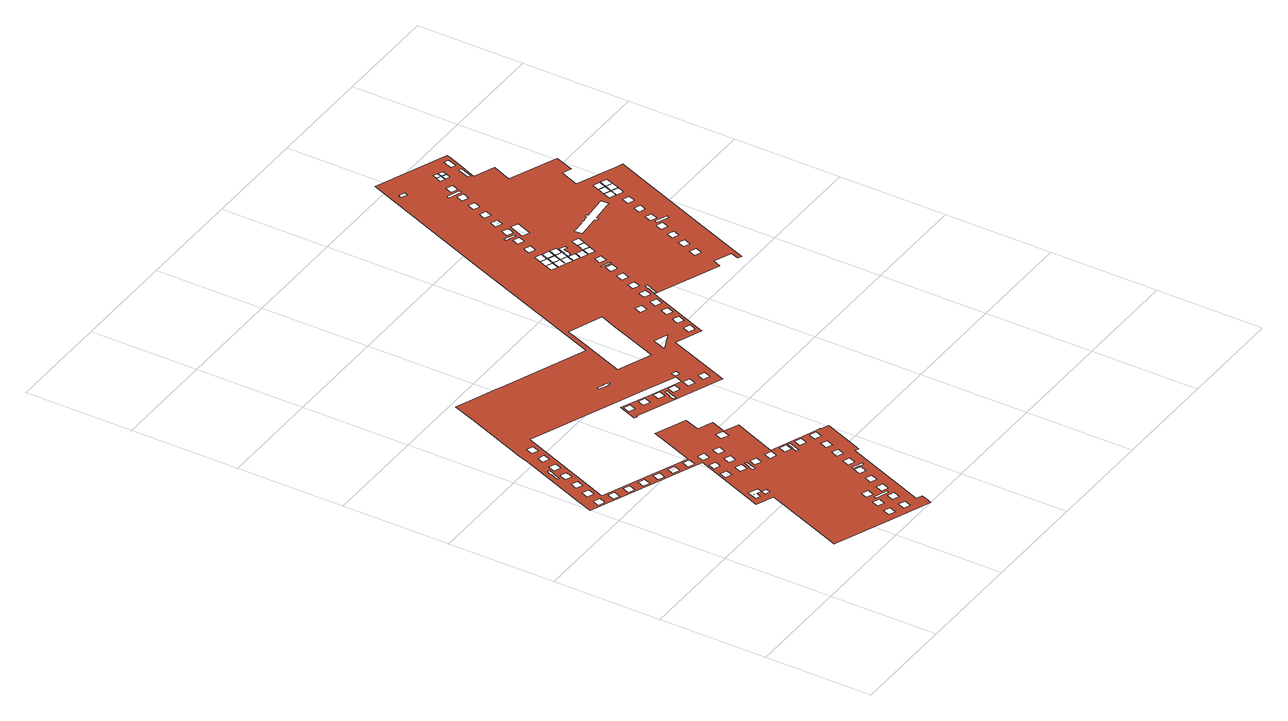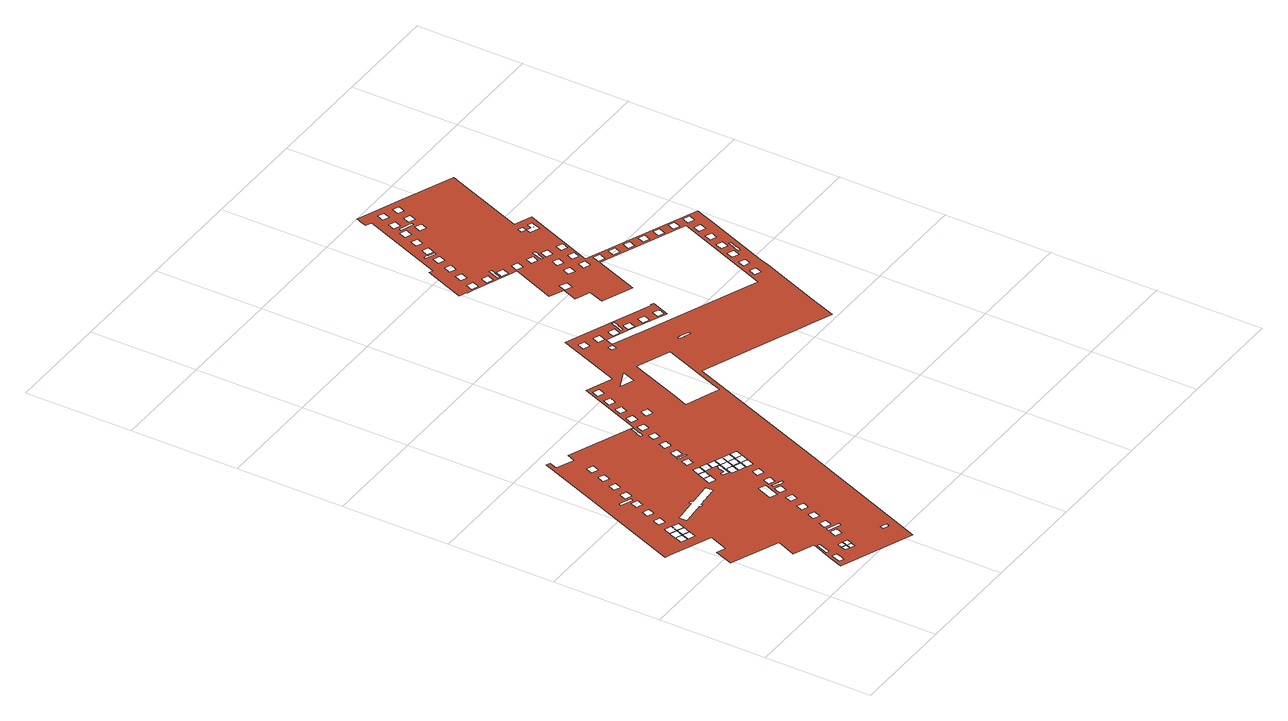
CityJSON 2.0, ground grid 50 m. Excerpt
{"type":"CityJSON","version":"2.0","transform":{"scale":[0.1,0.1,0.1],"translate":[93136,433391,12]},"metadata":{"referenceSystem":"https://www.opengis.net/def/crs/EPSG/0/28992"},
"CityObjects":{
"building1":{"type":"Building","attributes":{"measuredHeight":21.9},"geometry":[{"type":"MultiSurface","lod":"2","boundaries":[[[0,1,2,3,4,5,6,7,8,9,10,11,12,13,14,15,16,17,18,19,20,21,22,23,24,25,26,27,28,29,30,31,32,33,34,35,36,37,38,39,40,41,42,43,44,45,46,47,48,49,50,51,52,53,54,55,56,57,58,59,60,61,62,63,64,65,66,67,68,69,70,71,72,73,74,75,76,77,78,79,80,81,82,83,84,85],[86,87,88,89,90,91,92,93,94,95,96,97,98,99,100,101,102,103],[104,105,106,107],[108,109,110,111,112,113],[114,115,116,117,118,119,120,121,122,123,124,125,126,127,128,129,130,131],[132,133,134,135,136,137,138,139,140,141,142,143,144,145,146,147,148,149],[150,151,152,153,154,155,156,157,158,159,160,161,162,163,164,165,166,167],[168,169,170,171,172,173,174,175,176,177,178,179,180,181,182,183,184,185],[186,187,188,189,190,191,192,193,194,195,196,197,198,199,200,201,202,203],[204,205,206,207],[208,209,210,211],[212,213,214,215,216,217,218,219,220,221,222,223,224,225,226,227,228,229],[230,231,232,233,234,235,236,237,238,239,240,241,242,243,244,245,246,247],[248,249,250,251,252,253,254,255,256,257,258,259,260,261,262,263,264,265],[266,267,268,269,270,271,272,273,274,275,276,277,278,279,280,281,282,283],[284,285,286,287,288,289,290,291,292,293,294,295,296,297,298,299,300,301],[302,303,304,305,306,307,308,309,310,311,312,313,314,315,316,317,318,319],[320,321,322,323,324,325,326,327,328,329,330,331,332,333,334,335,336,337],[338,339,340,341],[342,343,344,345,346,347,348,349,350,351,352,353,354,355,356,357,358,359],[360,361,362,363],[364,365,366,367,368,369,370,371,372,373,374,375,376,377,378,379,380,381],[382,383,384,385,386,387,388,389,390,391,392,393,394,395,396,397,398,399],[400,401,402,403,404,405,406,407,408,409,410,411,412,413,414,415,416,417],[418,419,420,421,422,423,424,425,426,427,428,429,430,431,432,433,434,435],[436,437,438,439,440,441,442,443,444,445,446,447,448,449,450,451,452,453],[454,455,456,457,458,459,460,461,462,463,464,465,466,467,468,469,470,471],[472,473,474,475,476,477,478,479,480,481,482,483,484,485,486,487,488,489],[490,491,492,493,494,495,496,497,498,499,500,501,502,503,504,505,506,507],[508,509,510,511,512,513,514,515,516,517,518,519,520,521,522,523,524,525],[526,527,528,529,530,531,532,533,534,535,536,537,538,539,540,541,542,543],[544,545,546,547,548,549,550,551,552,553,554,555],[556,557,558,559,560,561,562,563,564,565,566,567,568,569,570,571,572,573],[574,575,576,577,578,579,580,581],[582,583,584,585,586,587,588,589,590,591,592,593,594,595,596,597,598,599],[600,601,602,603,604,605,606,607,608,609,610,611,612,613,614,615,616,617],[618,619,620,621],[622,623,624,625,626,627],[628,629,630,631],[632,633,634,635,636,637,638,639,640,641,642,643,644,645,646,647,648,649],[650,651,652,653],[654,655,656,657],[658,659,660,661],[662,663,664,665,666,667],[668,669,670,671,672,673,674,675,676,677,678,679,680,681],[682,683,684,685,686,687,688,689,690,691,692,693,694,695,696,697,698,699],[700,701,702,703,704,705,706,707,708,709,710,711,712,713,714,715,716,717],[718,719,720,721,722,723,724,725,726,727,728,729,730,731,732,733,734,735],[736,737,738,739,740,741,742,743,744,745,746,747,748,749,750,751,752,753],[754,755,756,757],[758,759,760,761,762,763,764,765,766,767,768,769,770,771,772,773,774,775],[776,777,778,779,780,781,782,783,784,785,786,787,788,789,790,791,792,793],[794,795,796,797,798,799,800,801],[802,803,804,805,806,807,808,809,810,811,812,813,814,815,816,817,818,819],[820,821,822,823,824,825,826,827,828,829,830,831,832,833,834,835,836,837],[838,839,840,841,842,843,844,845,846,847,848,849,850,851,852,853,854,855],[856,857,858,859,860,861,862,863],[864,865,866,867,868,869,870,871],[872,873,874,875,876,877,878,879,880,881,882,883,884,885,886,887,888,889],[890,891,892,893,894,895,896,897],[898,899,900,901,902,903,904,905,906,907,908,909,910,911,912,913,914,915],[916,917,918,919],[920,921,922,923,924,925,926,927,928,929,930,931,932,933,934,935,936,937],[938,939,940,918],[941,942,943,944,945,946,947,948,949,950,951,952,953,954,955,956,957,958],[959,960,961,962,963,964,965,966,967,968,969,970,971,972,973,974,975,976],[977,978,979,980,981,982,983,984,985,986,987,988,989,990,991,992,993,994],[995,996,997,998,999,1000,1001,1002,1003,1004,1005,1006,1007,1008,1009,1010,1011,1012],[1013,1014,1015,1016,1017,1018,1019,1020,1021,1022,1023,1024,1025,1026,1027,1028,1029,1030],[1031,1032,1033,1034,1035,1036,1037,1038,1039,1040,1041,1042,1043,1044,1045,1046,1047,1048],[1049,1050,1051,1052,1053,1054,1055,1056,1057,1058,1059,1060,1061,1062,1063,1064,1065,1066],[1067,1068,1069,1070,1071,1072,1073,1074,1075,1076,1077,1078,1079,1080,1081,1082,1083,1084],[1085,1086,1087,1088,1089,1090,1091,1092,1093,1094,1095,1096],[1097,1098,1099,1100,1101,1102,1103,1104,1105,1106,1107,1108],[1109,1110,1111],[1112,1113,1114,1115,1116,1117,1118,1119,1120,1121,1122,1123],[1124,1125,1126,1127,1128,1129,1130,1131,1132,1133,1134,1135,1136,1137,1138,1139,1140,1141],[1142,1143,1144,1145,1146,1147,1148,1149,1150,1151,1152,1153,1154,1155,1156,1157,1158,1159],[1160,1161,1162,1163,1164,1165,1166,1167,1168,1169,1170,1171,1172,1173,1174,1175,1176,1177],[1178,1179,1180,1181,1182,1183,1184,1185,1186,1187,1188,1189,1190,1191,1192,1193,1194,1195],[1196,1197,1198,1199,1200,1201,1202,1203,1204,1205,1206,1207,1208,1209,1210,1211,1212,1213],[1214,1215,1216,1217,1218,1219,1220,1221,1222,1223,1224,1225,1226,1227,1228,1229,1230,1231],[1232,1233,1234,1235,1236,1237,1238,1239,1240,1241,1242,1243,1244,1245,1246,1247,1248,1249],[1250,1251,1252,1253,1254,1255,1256,1257,1258,1259,1260,1261,1262,1263,1264,1265,1266,1267],[1268,1269,1270,1271,1272,1273,1274,1275,1276,1277,1278,1279,1280,1281,1282,1283,1284,1285],[1286,1287,1288,1289,1290,1291,1292,1293,1294,1295,1296,1297,1298,1299,1300,1301,1302,1303],[1304,1305,1306,1307,1308,1309,1310,1311,1312,1313,1314,1315,1316,1317,1318,1319,1320,1321],[1322,1323,1324,1325,1326,1327,1328,1329,1330,1331,1332,1333,1334,1335,1336,1337,1338,1339],[1340,1341,1342,1343,1344,1345,1346,1347,1348,1349,1350,1351],[1352,1353,1354,1355,1356,1357,1358,1359,1360,1361,1362,1363,1364,1365,1366,1367,1368,1369],[1370,1371,1372,1373,1374,1375,1376,1377,1378,1379,1380,1381,1382,1383,1384,1385,1386,1387],[1388,1389,1390,1391,1392,1393,1394,1395,1396,1397,1398,1399,1400,1401,1402,1403,1404,1405],[1406,1407,1408,1409,1410,1411,1412,1413,1414,1415,1416,1417,1418,1419,1420,1421,1422,1423],[1424,1425,1426,1427,1428,1429,1430,1431,1432,1433,1434,1435,1436,1437,1438,1439,1440,1441],[1442,1443,1444,1445,1446,1447,1448,1449,1450,1451,1452,1453,1454,1455,1456,1457,1458,1459],[1460,1461,1462,1463,1464,1465,1466,1467,1468,1469,1470,1471,1472,1473,1474,1475,1476,1477],[1478,1479,1480,1481,1482,1483,1484,1485,1486,1487,1488,1489,1490,1491,1492,1493,1494,1495],[1496,1497,1498,1499,1500,1501,1502,1503,1504,1505,1506,1507,1508,1509,1510,1511,1512,1513],[1514,1515,1516,1517,1518,1519,1520,1521,1522,1523,1524,1525,1526,1527,1528,1529,1530,1531],[1532,1533,1534,1535,1536,1537,1538,1539,1540,1541,1542,1543,1544,1545,1546,1547,1548,1549,1550,1551,1552,1553,1554,1555,1556,1557,1558,1559,1560,1561,1562,1563,1564,1565,1566,1567,1568,1569,1570,1571,1572,1573,1574,1575,1576,1577,1578,1579,1580,1581,1582,1583,1584,1585,1586,1587,1588,1589,1590,1591,1592,1593,1594,1595,1596,1597,1598,1599,1600,1601,1602,1603,1604,1605,1606,1607,1608,1609,1610,1611,1612,1613,1614,1615,1616,1617,1618,1619,1620,1621,1622,1623,1624,1625,1626,1627,1628,1629,1630,1631,1632,1633,1634,1635,1636,1637,1638,1639,1640,1641,1642,1643,1644,1645,1646,1647,1648,1649,1650,1651,1652,1653,1654,1655,1656,1657,1658,1659,1660,1661,1662,1663,1664,1665,1666,1667,1668,1669,1670,1671,1672,1673,1674,1675,1676,1677,1678,1679,1680,1681,1682,1683,1684,1685,1686],[1687,1688,1689,1690,1691,1692,1693,1694,1695,1696,1697,1698,1699,1700,1701,1702,1703,1704],[1705,1706,1707,1708,1709,1710,1711,1712,1713,1714,1715,1716,1717,1718,1719,1720,1721,1722],[1723,1724,1725,1726,1727,1728,1729,1730,1731,1732,1733,1734,1735,1736,1737,1738,1739,1740],[1741,1742,1743,1744,1745,1746,1747,1748,1749,1750,1751,1752,1753,1754,1755,1756,1757,1758],[1759,1760,1761,1762,1763,1764,1765,1766,1767,1768,1769,1770],[1771,1772,1773,1774,1775,1776,1777,1778,1779,1780,1781,1782,1783,1784,1785,1786,1787,1788],[1789,1790,1791,1792,1793,1794,1795,1796,1797,1798,1799,1800,1801,1802,1803,1804,1805,1806],[1807,1808,1809,1810,1811,1812,1813,1814,1815,1816,1817,1818,1819,1820,1821,1822,1823,1824],[1825,1826,1827,1828,1829,1830,1831,1832,1833,1834,1835,1836,1837,1838,1839,1840,1841,1842],[1843,1844,1845,1846,1847,1848,1849,1850,1851,1852,1853,1854,1855,1856,1857,1858,1859,1860],[1861,1862,1863,1864,1865,1866,1867,1868,1869,1870,1871,1872,1873,1874,1875,1876,1877,1878],[1879,1880,1881,1882,1883,1884,1885,1886,1887,1888,1889,1890,1891,1892,1893,1894,1895,1896],[1897,1898,1899,1900,1901,1902,1903,1904,1905,1906,1907,1908,1909,1910,1911,1912,1913,1914],[1915,1916,1917,1918,1919,1920,1921,1922,1923,1924,1925,1926,1927,1928,1929,1930,1931,1932],[1933,1934,1935,1936,1937,1938,1939,1940,1941,1942,1943,1944,1945,1946,1947,1948,1949,1950],[1951,1952,1953,1954,1955,1956,1957,1958,1959,1960,1961,1962,1963,1964,1965,1966,1967,1968],[1969,1970,1971,1972,1973,1974,1975,1976,1977,1978,1979,1980,1981,1982,1983,1984,1985,1986],[1987,1988,1989,1990]]],"semantics":{"surfaces":[{"type":"RoofSurface"}],"values":[0]}}]}
},
"vertices":[
[972,1331,10],[958,1295,10],[819,1350,10],[674,1408,10],[641,1324,10],[655,1318,10],[657,1323,10],[788,1271,10],[1057,1163,10],[1143,1379,10],[1175,1459,10],[1297,1410,10],[1415,1708,10],[1721,1586,10],[1737,1625,10],[1820,1592,10],[1805,1553,10],[1823,1546,10],[1932,1821,10],[2118,2292,10],[2094,2300,10],[1990,2341,10],[1900,2377,10],[1936,2466,10],[1978,2449,10],[2013,2537,10],[1789,2627,10],[1826,2717,10],[1729,2756,10],[1766,2846,10],[1793,2914,10],[1797,2923,10],[1463,3058,10],[1326,2719,10],[1199,2403,10],[937,1735,10],[579,1877,10],[561,1884,10],[527,1898,10],[515,1903,10],[427,1938,10],[329,1976,10],[293,1885,10],[290,1877,10],[172,1576,10],[154,1529,10],[29,1211,10],[25,1200,10],[1,1138,10],[524,927,10],[388,590,10],[431,573,10],[437,571,10],[468,558,10],[347,250,10],[319,179,10],[323,177,10],[559,84,10],[769,0,10],[774,12,10],[777,19,10],[787,45,10],[790,54,10],[762,65,10],[915,449,10],[932,442,10],[950,486,10],[1007,630,10],[971,645,10],[972,648,10],[948,658,10],[946,655,10],[739,738,10],[821,942,10],[752,970,10],[779,1039,10],[709,1067,10],[737,1138,10],[735,1138,10],[594,1195,10],[512,989,10],[240,1098,10],[111,1150,10],[292,1603,10],[353,1579,10],[834,1387,10],[888,1315,10],[918,1303,10],[917,1300,10],[916,1296,10],[914,1292,10],[912,1287,10],[910,1283,10],[909,1279,10],[907,1275,10],[906,1272,10],[876,1284,10],[877,1287,10],[879,1291,10],[880,1295,10],[882,1300,10],[884,1304,10],[885,1308,10],[887,1312,10],[1640,2878,10],[1648,2898,10],[1669,2889,10],[1661,2869,10],[1460,2942,10],[1487,2932,10],[1481,2916,10],[1449,2929,10],[1453,2938,10],[1458,2936,10],[548,966,10],[578,954,10],[577,950,10],[575,947,10],[573,942,10],[572,938,10],[570,934,10],[568,930,10],[567,926,10],[565,923,10],[535,935,10],[537,938,10],[538,942,10],[540,946,10],[541,950,10],[543,955,10],[545,959,10],[546,963,10],[479,994,10],[509,981,10],[508,978,10],[506,974,10],[505,970,10],[503,966,10],[501,961,10],[499,957,10],[498,953,10],[497,950,10],[466,962,10],[468,966,10],[469,970,10],[471,974,10],[473,978,10],[474,982,10],[476,986,10],[478,990,10],[518,889,10],[519,893,10],[521,896,10],[551,884,10],[549,880,10],[548,877,10],[546,872,10],[545,868,10],[543,864,10],[541,860,10],[540,856,10],[538,853,10],[508,865,10],[509,868,10],[511,872,10],[513,876,10],[514,880,10],[516,885,10],[147,1088,10],[117,1101,10],[118,1104,10],[120,1108,10],[122,1112,10],[123,1116,10],[125,1121,10],[127,1125,10],[128,1128,10],[130,1132,10],[160,1120,10],[158,1116,10],[157,1112,10],[155,1108,10],[154,1104,10],[152,1100,10],[150,1096,10],[149,1092,10],[80,1119,10],[78,1116,10],[48,1128,10],[49,1131,10],[51,1135,10],[53,1139,10],[54,1143,10],[56,1148,10],[58,1152,10],[59,1156,10],[61,1159,10],[91,1147,10],[89,1143,10],[88,1140,10],[86,1135,10],[85,1131,10],[83,1127,10],[81,1123,10],[489,589,10],[468,597,10],[477,619,10],[498,610,10],[453,628,10],[444,607,10],[422,615,10],[431,637,10],[912,661,10],[942,649,10],[941,645,10],[939,641,10],[938,637,10],[936,633,10],[934,629,10],[932,625,10],[931,621,10],[929,617,10],[899,630,10],[901,633,10],[902,637,10],[904,641,10],[906,645,10],[907,650,10],[909,654,10],[910,657,10],[842,688,10],[872,676,10],[871,673,10],[869,669,10],[868,665,10],[866,660,10],[864,656,10],[862,652,10],[861,648,10],[860,645,10],[829,657,10],[831,660,10],[832,664,10],[834,668,10],[836,673,10],[837,677,10],[839,681,10],[841,685,10],[676,270,10],[706,258,10],[705,255,10],[704,251,10],[702,247,10],[700,242,10],[698,238,10],[697,234,10],[695,230,10],[694,227,10],[664,239,10],[665,242,10],[666,246,10],[668,250,10],[670,254,10],[672,259,10],[673,263,10],[675,267,10],[708,59,10],[678,72,10],[680,75,10],[681,79,10],[683,83,10],[685,87,10],[686,92,10],[688,96,10],[689,100,10],[691,103,10],[721,91,10],[720,87,10],[718,83,10],[716,79,10],[715,75,10],[713,71,10],[711,67,10],[710,63,10],[636,169,10],[637,172,10],[639,176,10],[640,180,10],[642,185,10],[644,189,10],[646,193,10],[647,197,10],[648,200,10],[679,188,10],[677,185,10],[676,181,10],[674,177,10],[672,172,10],[671,168,10],[669,164,10],[667,160,10],[666,157,10],[736,130,10],[706,142,10],[708,145,10],[709,149,10],[711,153,10],[713,157,10],[714,162,10],[716,166,10],[717,170,10],[719,173,10],[749,161,10],[748,157,10],[746,154,10],[744,149,10],[743,145,10],[741,141,10],[739,137,10],[738,133,10],[914,579,10],[913,575,10],[912,571,10],[910,567,10],[908,563,10],[906,559,10],[905,555,10],[903,551,10],[902,547,10],[872,560,10],[873,563,10],[875,567,10],[876,571,10],[878,575,10],[880,579,10],[881,584,10],[883,587,10],[884,591,10],[750,970,10],[738,938,10],[702,952,10],[715,984,10],[701,740,10],[702,744,10],[732,731,10],[731,728,10],[730,724,10],[728,720,10],[726,716,10],[724,711,10],[723,707,10],[721,703,10],[720,700,10],[690,712,10],[691,716,10],[692,720,10],[694,724,10],[696,728,10],[698,732,10],[699,736,10],[997,1328,10],[975,1337,10],[984,1359,10],[1006,1350,10],[749,1370,10],[779,1358,10],[778,1355,10],[776,1351,10],[774,1347,10],[773,1342,10],[771,1338,10],[769,1334,10],[768,1330,10],[766,1327,10],[736,1339,10],[738,1342,10],[739,1346,10],[741,1350,10],[742,1355,10],[744,1359,10],[746,1363,10],[747,1367,10],[200,1104,10],[230,1092,10],[229,1088,10],[227,1084,10],[225,1080,10],[224,1076,10],[222,1072,10],[220,1068,10],[219,1064,10],[217,1060,10],[187,1072,10],[188,1076,10],[190,1080,10],[192,1084,10],[193,1088,10],[195,1092,10],[197,1096,10],[198,1100,10],[409,1021,10],[439,1009,10],[438,1006,10],[436,1002,10],[434,998,10],[433,993,10],[431,989,10],[429,985,10],[428,981,10],[426,978,10],[396,990,10],[397,993,10],[399,997,10],[401,1001,10],[402,1006,10],[404,1010,10],[406,1014,10],[407,1018,10],[135,1258,10],[133,1255,10],[103,1267,10],[104,1271,10],[106,1274,10],[108,1279,10],[109,1283,10],[111,1287,10],[113,1291,10],[114,1295,10],[116,1298,10],[146,1286,10],[145,1283,10],[143,1279,10],[141,1275,10],[140,1271,10],[138,1266,10],[136,1262,10],[679,1398,10],[710,1386,10],[708,1382,10],[707,1379,10],[705,1374,10],[703,1370,10],[702,1366,10],[700,1362,10],[698,1358,10],[697,1355,10],[667,1367,10],[668,1370,10],[670,1374,10],[671,1378,10],[673,1382,10],[675,1387,10],[676,1391,10],[678,1395,10],[1028,1260,10],[1058,1248,10],[1057,1245,10],[1055,1241,10],[1054,1237,10],[1052,1232,10],[1050,1228,10],[1048,1224,10],[1047,1220,10],[1046,1217,10],[1015,1229,10],[1017,1232,10],[1018,1236,10],[1020,1240,10],[1022,1245,10],[1023,1249,10],[1025,1253,10],[1027,1257,10],[190,1398,10],[189,1394,10],[158,1406,10],[160,1410,10],[161,1414,10],[163,1418,10],[165,1422,10],[166,1426,10],[168,1430,10],[170,1434,10],[171,1438,10],[201,1425,10],[200,1422,10],[198,1418,10],[197,1414,10],[195,1410,10],[193,1405,10],[192,1401,10],[817,1340,10],[818,1343,10],[849,1331,10],[847,1328,10],[846,1324,10],[844,1320,10],[842,1315,10],[841,1311,10],[839,1307,10],[837,1303,10],[836,1300,10],[806,1312,10],[807,1315,10],[809,1319,10],[810,1323,10],[812,1327,10],[814,1332,10],[815,1336,10],[958,1288,10],[988,1276,10],[987,1272,10],[985,1268,10],[984,1264,10],[982,1260,10],[980,1256,10],[978,1252,10],[977,1248,10],[975,1244,10],[945,1256,10],[947,1260,10],[948,1264,10],[950,1268,10],[952,1272,10],[953,1276,10],[955,1280,10],[956,1284,10],[1295,1440,10],[1265,1452,10],[1266,1456,10],[1268,1459,10],[1269,1463,10],[1271,1468,10],[1273,1472,10],[1274,1476,10],[1276,1480,10],[1277,1483,10],[1308,1471,10],[1306,1468,10],[1305,1464,10],[1303,1460,10],[1301,1456,10],[1300,1451,10],[1298,1447,10],[1296,1443,10],[1431,1708,10],[1422,1712,10],[1438,1751,10],[1436,1751,10],[1439,1758,10],[1440,1757,10],[1445,1769,10],[1454,1765,10],[1449,1752,10],[1451,1752,10],[1447,1742,10],[1445,1743,10],[1742,1739,10],[1743,1743,10],[1774,1730,10],[1772,1727,10],[1771,1723,10],[1769,1719,10],[1767,1715,10],[1766,1711,10],[1764,1706,10],[1762,1703,10],[1761,1699,10],[1731,1711,10],[1732,1715,10],[1734,1719,10],[1735,1723,10],[1737,1727,10],[1739,1731,10],[1740,1735,10],[1849,1971,10],[1904,1948,10],[1900,1939,10],[1888,1944,10],[1887,1942,10],[1877,1946,10],[1878,1948,10],[1845,1962,10],[1492,2125,10],[1522,2112,10],[1520,2109,10],[1519,2105,10],[1517,2101,10],[1516,2097,10],[1514,2092,10],[1512,2088,10],[1511,2085,10],[1509,2081,10],[1479,2093,10],[1480,2097,10],[1482,2101,10],[1484,2105,10],[1485,2109,10],[1487,2113,10],[1489,2117,10],[1490,2121,10],[1529,2118,10],[1530,2122,10],[1532,2126,10],[1534,2130,10],[1535,2135,10],[1537,2139,10],[1539,2142,10],[1540,2146,10],[1570,2134,10],[1569,2130,10],[1567,2126,10],[1566,2122,10],[1564,2118,10],[1562,2114,10],[1561,2110,10],[1559,2106,10],[1558,2102,10],[1527,2115,10],[1509,2444,10],[1543,2430,10],[1514,2358,10],[1480,2372,10],[1749,2824,10],[1727,2768,10],[1719,2771,10],[1713,2773,10],[1735,2829,10],[1742,2827,10],[1609,2740,10],[1550,2764,10],[1555,2774,10],[1613,2750,10],[1603,2726,10],[1601,2722,10],[1600,2719,10],[1598,2714,10],[1596,2710,10],[1595,2706,10],[1593,2702,10],[1591,2698,10],[1590,2694,10],[1560,2707,10],[1561,2710,10],[1563,2714,10],[1564,2718,10],[1566,2722,10],[1568,2727,10],[1570,2731,10],[1571,2735,10],[1572,2738,10],[1638,2874,10],[1660,2866,10],[1651,2844,10],[1630,2853,10],[1663,2864,10],[1683,2855,10],[1675,2835,10],[1654,2843,10],[1664,2868,10],[1671,2888,10],[1692,2879,10],[1685,2860,10],[985,1793,10],[1012,1864,10],[1169,1802,10],[1141,1732,10],[1049,1496,10],[892,1557,10],[1481,2198,10],[1510,2187,10],[1505,2174,10],[1488,2181,10],[1480,2162,10],[1483,2162,10],[1478,2150,10],[1476,2151,10],[1471,2137,10],[1459,2142,10],[1463,2155,10],[1462,2155,10],[1465,2162,10],[1467,2161,10],[1449,2222,10],[1479,2210,10],[1478,2206,10],[1476,2202,10],[1475,2198,10],[1473,2194,10],[1471,2190,10],[1470,2186,10],[1468,2182,10],[1467,2178,10],[1437,2191,10],[1438,2194,10],[1439,2198,10],[1441,2202,10],[1443,2206,10],[1445,2210,10],[1446,2215,10],[1448,2218,10],[1431,2188,10],[1429,2185,10],[1428,2181,10],[1426,2177,10],[1424,2173,10],[1423,2169,10],[1421,2164,10],[1419,2161,10],[1418,2157,10],[1388,2169,10],[1389,2173,10],[1391,2177,10],[1392,2181,10],[1394,2185,10],[1396,2189,10],[1398,2193,10],[1399,2197,10],[1400,2201,10],[1435,2187,10],[1466,2175,10],[1464,2172,10],[1463,2168,10],[1461,2164,10],[1459,2159,10],[1458,2155,10],[1456,2151,10],[1454,2147,10],[1453,2144,10],[1423,2156,10],[1424,2159,10],[1426,2163,10],[1427,2167,10],[1429,2172,10],[1431,2176,10],[1432,2180,10],[1434,2184,10],[226,1577,10],[257,1565,10],[255,1562,10],[254,1558,10],[252,1554,10],[250,1550,10],[249,1545,10],[247,1541,10],[245,1537,10],[244,1534,10],[214,1546,10],[215,1550,10],[217,1553,10],[218,1557,10],[220,1562,10],[222,1566,10],[224,1570,10],[225,1574,10],[1743,2889,10],[1751,2910,10],[1772,2901,10],[1764,2880,10],[87,1225,10],[88,1229,10],[119,1216,10],[117,1213,10],[116,1209,10],[114,1205,10],[112,1201,10],[111,1196,10],[109,1192,10],[107,1189,10],[106,1185,10],[76,1197,10],[77,1201,10],[79,1205,10],[80,1209,10],[82,1213,10],[84,1217,10],[86,1221,10],[621,131,10],[651,119,10],[650,115,10],[648,111,10],[647,107,10],[645,103,10],[643,99,10],[641,95,10],[640,91,10],[639,87,10],[608,100,10],[610,103,10],[611,107,10],[613,111,10],[615,115,10],[616,119,10],[618,124,10],[620,127,10],[701,194,10],[691,198,10],[692,200,10],[679,206,10],[682,215,10],[743,191,10],[739,183,10],[702,197,10],[765,203,10],[764,199,10],[734,211,10],[735,215,10],[736,219,10],[738,223,10],[740,227,10],[742,231,10],[743,235,10],[745,239,10],[746,243,10],[776,231,10],[775,227,10],[774,223,10],[772,219,10],[770,215,10],[768,211,10],[767,206,10],[761,281,10],[762,284,10],[764,288,10],[766,292,10],[767,297,10],[769,301,10],[771,305,10],[772,309,10],[774,312,10],[804,300,10],[802,297,10],[801,293,10],[799,289,10],[798,284,10],[796,280,10],[794,276,10],[793,272,10],[791,269,10],[801,382,10],[832,370,10],[830,366,10],[829,362,10],[827,358,10],[825,354,10],[824,350,10],[822,346,10],[820,342,10],[819,338,10],[789,350,10],[790,354,10],[792,358,10],[793,362,10],[795,366,10],[797,370,10],[798,374,10],[800,378,10],[836,377,10],[805,390,10],[808,399,10],[859,378,10],[856,370,10],[845,374,10],[844,371,10],[835,375,10],[617,777,10],[597,725,10],[587,728,10],[591,739,10],[589,740,10],[593,750,10],[596,749,10],[608,781,10],[650,728,10],[620,740,10],[621,743,10],[623,747,10],[624,751,10],[626,756,10],[628,760,10],[630,764,10],[631,768,10],[633,771,10],[663,759,10],[661,756,10],[660,752,10],[658,748,10],[656,744,10],[655,739,10],[653,735,10],[652,731,10],[800,645,10],[790,649,10],[794,660,10],[792,660,10],[796,670,10],[799,669,10],[811,701,10],[821,697,10],[854,514,10],[855,518,10],[857,522,10],[887,509,10],[885,506,10],[884,502,10],[882,498,10],[880,494,10],[879,490,10],[877,485,10],[876,482,10],[874,478,10],[844,490,10],[845,494,10],[847,498,10],[849,502,10],[850,506,10],[852,510,10],[475,621,10],[454,630,10],[462,651,10],[484,642,10],[621,856,10],[620,853,10],[618,849,10],[616,845,10],[615,841,10],[613,836,10],[611,832,10],[610,828,10],[608,825,10],[578,837,10],[580,841,10],[581,844,10],[583,848,10],[584,853,10],[586,857,10],[588,861,10],[589,865,10],[591,868,10],[453,630,10],[432,639,10],[440,660,10],[846,408,10],[816,420,10],[817,424,10],[819,427,10],[821,432,10],[822,436,10],[824,440,10],[826,444,10],[827,448,10],[829,451,10],[859,439,10],[858,436,10],[856,432,10],[854,428,10],[853,424,10],[851,419,10],[849,415,10],[848,411,10],[792,680,10],[791,676,10],[790,673,10],[759,685,10],[761,688,10],[762,692,10],[764,696,10],[766,700,10],[767,705,10],[769,709,10],[771,713,10],[772,716,10],[802,704,10],[801,700,10],[799,697,10],[798,692,10],[796,688,10],[794,684,10],[512,786,10],[511,783,10],[481,795,10],[482,798,10],[484,802,10],[485,806,10],[487,811,10],[489,815,10],[490,819,10],[492,823,10],[493,826,10],[524,814,10],[522,811,10],[521,807,10],[519,803,10],[517,798,10],[515,794,10],[514,790,10],[563,799,10],[593,786,10],[592,783,10],[590,779,10],[589,775,10],[587,771,10],[585,766,10],[583,762,10],[582,759,10],[580,755,10],[550,767,10],[552,771,10],[553,775,10],[555,779,10],[557,783,10],[558,787,10],[560,791,10],[561,795,10],[616,934,10],[618,938,10],[648,925,10],[647,922,10],[645,918,10],[643,914,10],[642,910,10],[640,906,10],[638,901,10],[637,898,10],[635,894,10],[605,906,10],[607,910,10],[608,914,10],[610,918,10],[611,922,10],[613,926,10],[615,930,10],[339,1049,10],[369,1037,10],[368,1033,10],[367,1029,10],[365,1025,10],[363,1021,10],[361,1017,10],[360,1013,10],[358,1009,10],[357,1005,10],[327,1018,10],[328,1021,10],[330,1025,10],[331,1029,10],[333,1033,10],[335,1038,10],[336,1042,10],[338,1045,10],[269,1076,10],[300,1064,10],[298,1061,10],[297,1057,10],[295,1053,10],[293,1048,10],[292,1044,10],[290,1040,10],[289,1036,10],[287,1033,10],[257,1045,10],[258,1048,10],[260,1052,10],[261,1056,10],[263,1061,10],[265,1065,10],[267,1069,10],[268,1073,10],[144,1368,10],[174,1356,10],[172,1352,10],[171,1348,10],[169,1344,10],[168,1340,10],[166,1336,10],[164,1332,10],[163,1328,10],[161,1324,10],[131,1337,10],[132,1340,10],[134,1344,10],[136,1348,10],[137,1352,10],[139,1357,10],[141,1361,10],[142,1364,10],[125,1362,10],[117,1366,10],[133,1406,10],[131,1407,10],[133,1413,10],[135,1412,10],[141,1426,10],[150,1423,10],[143,1407,10],[146,1406,10],[142,1397,10],[140,1398,10],[860,1313,10],[869,1310,10],[854,1273,10],[856,1272,10],[853,1267,10],[852,1267,10],[847,1254,10],[837,1258,10],[842,1271,10],[840,1272,10],[844,1282,10],[847,1281,10],[1115,1474,10],[1139,1537,10],[1201,1512,10],[794,1538,10],[791,1530,10],[779,1534,10],[778,1533,10],[773,1535,10],[773,1536,10],[736,1551,10],[740,1560,10],[773,1547,10],[774,1550,10],[783,1546,10],[782,1543,10],[216,1464,10],[186,1476,10],[188,1480,10],[189,1483,10],[191,1487,10],[192,1492,10],[194,1496,10],[196,1500,10],[197,1504,10],[199,1507,10],[229,1495,10],[228,1492,10],[226,1488,10],[224,1484,10],[223,1480,10],[221,1475,10],[219,1471,10],[218,1467,10],[1419,1750,10],[1417,1747,10],[1416,1743,10],[1414,1739,10],[1412,1735,10],[1411,1730,10],[1409,1726,10],[1407,1722,10],[1406,1719,10],[1376,1731,10],[1377,1735,10],[1379,1738,10],[1380,1743,10],[1382,1747,10],[1384,1751,10],[1385,1755,10],[1387,1759,10],[1388,1763,10],[1446,1820,10],[1444,1817,10],[1443,1813,10],[1441,1809,10],[1439,1804,10],[1438,1800,10],[1436,1796,10],[1435,1792,10],[1433,1789,10],[1403,1801,10],[1404,1804,10],[1406,1808,10],[1407,1812,10],[1409,1817,10],[1411,1821,10],[1413,1825,10],[1414,1829,10],[1415,1832,10],[1928,2121,10],[1927,2118,10],[1896,2130,10],[1898,2133,10],[1899,2137,10],[1901,2141,10],[1903,2146,10],[1904,2150,10],[1906,2154,10],[1908,2158,10],[1909,2161,10],[1939,2149,10],[1938,2146,10],[1936,2142,10],[1935,2138,10],[1933,2133,10],[1931,2129,10],[1930,2125,10],[1325,1514,10],[1323,1510,10],[1293,1522,10],[1294,1526,10],[1296,1530,10],[1298,1534,10],[1299,1538,10],[1301,1542,10],[1303,1546,10],[1304,1550,10],[1306,1554,10],[1336,1541,10],[1334,1538,10],[1333,1534,10],[1331,1530,10],[1330,1526,10],[1328,1521,10],[1326,1517,10],[1444,2107,10],[1445,2111,10],[1447,2114,10],[1448,2119,10],[1450,2123,10],[1452,2127,10],[1454,2131,10],[1455,2135,10],[1456,2138,10],[1487,2126,10],[1485,2123,10],[1484,2119,10],[1482,2115,10],[1480,2111,10],[1479,2106,10],[1477,2102,10],[1475,2098,10],[1474,2095,10],[1441,2112,10],[1439,2109,10],[1409,2121,10],[1410,2125,10],[1412,2129,10],[1414,2133,10],[1415,2137,10],[1417,2141,10],[1419,2145,10],[1420,2149,10],[1422,2153,10],[1452,2140,10],[1450,2137,10],[1449,2133,10],[1447,2129,10],[1446,2125,10],[1444,2120,10],[1442,2116,10],[1461,1858,10],[1431,1870,10],[1432,1874,10],[1434,1878,10],[1435,1882,10],[1437,1886,10],[1439,1890,10],[1440,1895,10],[1442,1898,10],[1443,1902,10],[1474,1890,10],[1472,1886,10],[1471,1882,10],[1469,1878,10],[1467,1874,10],[1466,1870,10],[1464,1866,10],[1462,1862,10],[1790,1773,10],[1788,1769,10],[1758,1781,10],[1760,1785,10],[1761,1789,10],[1763,1793,10],[1764,1797,10],[1766,1801,10],[1768,1805,10],[1769,1809,10],[1771,1813,10],[1801,1800,10],[1800,1797,10],[1798,1793,10],[1796,1789,10],[1795,1785,10],[1793,1781,10],[1791,1776,10],[1488,1928,10],[1458,1940,10],[1459,1944,10],[1461,1947,10],[1463,1952,10],[1464,1956,10],[1466,1960,10],[1468,1964,10],[1469,1968,10],[1471,1971,10],[1501,1959,10],[1500,1956,10],[1498,1952,10],[1496,1948,10],[1495,1944,10],[1493,1939,10],[1491,1935,10],[1490,1931,10],[1370,2136,10],[1339,2149,10],[1341,2152,10],[1342,2156,10],[1344,2160,10],[1346,2164,10],[1347,2168,10],[1349,2173,10],[1351,2176,10],[1352,2180,10],[1382,2168,10],[1381,2164,10],[1379,2160,10],[1378,2156,10],[1376,2152,10],[1374,2148,10],[1373,2144,10],[1371,2140,10],[1286,1709,10],[1288,1713,10],[1289,1717,10],[1291,1720,10],[1321,1708,10],[1319,1705,10],[1318,1701,10],[1316,1697,10],[1315,1693,10],[1313,1688,10],[1311,1684,10],[1310,1680,10],[1308,1677,10],[1278,1689,10],[1279,1693,10],[1281,1696,10],[1283,1701,10],[1284,1705,10],[1464,1986,10],[1466,1992,10],[1492,1982,10],[1493,1984,10],[1500,1982,10],[1499,1979,10],[1511,1975,10],[1509,1969,10],[1501,1971,10],[1501,1970,10],[1496,1972,10],[1497,1973,10],[1405,2123,10],[1374,2135,10],[1376,2138,10],[1377,2142,10],[1379,2146,10],[1381,2151,10],[1382,2155,10],[1384,2159,10],[1386,2163,10],[1387,2166,10],[1417,2154,10],[1416,2151,10],[1414,2147,10],[1413,2143,10],[1411,2138,10],[1409,2134,10],[1408,2130,10],[1406,2126,10],[1352,1583,10],[1350,1579,10],[1320,1591,10],[1321,1595,10],[1323,1599,10],[1325,1603,10],[1326,1607,10],[1328,1611,10],[1330,1615,10],[1331,1619,10],[1333,1623,10],[1363,1610,10],[1361,1607,10],[1360,1603,10],[1358,1599,10],[1356,1595,10],[1355,1590,10],[1353,1586,10],[1380,1653,10],[1378,1649,10],[1348,1662,10],[1349,1665,10],[1351,1669,10],[1353,1673,10],[1354,1677,10],[1356,1681,10],[1358,1686,10],[1359,1689,10],[1361,1693,10],[1391,1681,10],[1390,1677,10],[1388,1673,10],[1386,1669,10],[1385,1665,10],[1383,1661,10],[1381,1657,10],[1487,2014,10],[1489,2017,10],[1490,2021,10],[1492,2026,10],[1494,2030,10],[1496,2034,10],[1497,2038,10],[1498,2041,10],[1529,2029,10],[1527,2026,10],[1526,2022,10],[1524,2018,10],[1522,2014,10],[1521,2009,10],[1519,2005,10],[1517,2001,10],[1516,1998,10],[1486,2010,10],[1521,2100,10],[1523,2104,10],[1525,2108,10],[1526,2111,10],[1556,2099,10],[1555,2095,10],[1553,2091,10],[1552,2087,10],[1550,2083,10],[1548,2079,10],[1547,2075,10],[1545,2071,10],[1544,2067,10],[1513,2080,10],[1515,2083,10],[1516,2087,10],[1518,2091,10],[1520,2095,10],[1829,1870,10],[1827,1866,10],[1826,1863,10],[1824,1858,10],[1822,1854,10],[1821,1850,10],[1819,1846,10],[1818,1842,10],[1816,1839,10],[1786,1851,10],[1787,1854,10],[1789,1858,10],[1791,1862,10],[1792,1866,10],[1794,1871,10],[1796,1875,10],[1797,1879,10],[1799,1882,10],[1871,1978,10],[1841,1990,10],[1843,1993,10],[1844,1997,10],[1846,2001,10],[1848,2006,10],[1849,2010,10],[1851,2014,10],[1852,2018,10],[1854,2021,10],[1884,2009,10],[1883,2006,10],[1881,2002,10],[1879,1998,10],[1878,1993,10],[1876,1989,10],[1874,1985,10],[1873,1981,10],[1845,1912,10],[1844,1908,10],[1813,1921,10],[1815,1924,10],[1816,1928,10],[1818,1932,10],[1820,1936,10],[1821,1941,10],[1823,1945,10],[1825,1948,10],[1826,1952,10],[1856,1940,10],[1855,1936,10],[1853,1932,10],[1852,1928,10],[1850,1924,10],[1848,1920,10],[1847,1916,10],[1900,2051,10],[1899,2048,10],[1869,2060,10],[1870,2063,10],[1872,2067,10],[1873,2071,10],[1875,2076,10],[1877,2080,10],[1879,2084,10],[1880,2088,10],[1881,2091,10],[1912,2079,10],[1910,2076,10],[1909,2072,10],[1907,2068,10],[1905,2063,10],[1904,2059,10],[1902,2055,10],[1548,2165,10],[1549,2169,10],[1551,2174,10],[1552,2177,10],[1554,2181,10],[1584,2169,10],[1583,2165,10],[1581,2161,10],[1580,2157,10],[1578,2153,10],[1576,2149,10],[1574,2145,10],[1573,2141,10],[1572,2137,10],[1541,2150,10],[1543,2153,10],[1544,2157,10],[1546,2161,10],[1744,2174,10],[1734,2173,10],[1733,2182,10],[1732,2182,10],[1731,2185,10],[1729,2185,10],[1727,2185,10],[1725,2185,10],[1723,2184,10],[1721,2184,10],[1719,2184,10],[1717,2184,10],[1715,2184,10],[1699,2182,10],[1698,2182,10],[1696,2182,10],[1693,2182,10],[1691,2182,10],[1689,2181,10],[1687,2181,10],[1685,2181,10],[1683,2181,10],[1668,2179,10],[1667,2179,10],[1665,2179,10],[1662,2179,10],[1660,2179,10],[1658,2179,10],[1656,2178,10],[1654,2178,10],[1652,2178,10],[1637,2177,10],[1635,2177,10],[1633,2176,10],[1631,2176,10],[1629,2176,10],[1626,2176,10],[1624,2176,10],[1622,2175,10],[1621,2175,10],[1618,2209,10],[1619,2209,10],[1621,2209,10],[1624,2210,10],[1626,2210,10],[1628,2210,10],[1630,2210,10],[1632,2210,10],[1634,2210,10],[1649,2212,10],[1651,2212,10],[1653,2212,10],[1655,2212,10],[1657,2213,10],[1659,2213,10],[1662,2213,10],[1664,2213,10],[1665,2213,10],[1680,2215,10],[1682,2215,10],[1684,2215,10],[1686,2215,10],[1688,2215,10],[1690,2216,10],[1693,2216,10],[1695,2216,10],[1696,2216,10],[1712,2217,10],[1714,2218,10],[1716,2218,10],[1718,2218,10],[1720,2218,10],[1722,2218,10],[1724,2219,10],[1726,2219,10],[1728,2219,10],[1730,2219,10],[1729,2227,10],[1739,2228,10],[1740,2220,10],[1743,2220,10],[1745,2220,10],[1747,2221,10],[1749,2221,10],[1751,2221,10],[1753,2221,10],[1755,2221,10],[1757,2221,10],[1759,2222,10],[1774,2223,10],[1776,2223,10],[1778,2223,10],[1780,2224,10],[1782,2224,10],[1785,2224,10],[1787,2224,10],[1789,2224,10],[1791,2224,10],[1806,2226,10],[1808,2226,10],[1810,2226,10],[1812,2226,10],[1814,2227,10],[1817,2227,10],[1819,2227,10],[1821,2227,10],[1822,2227,10],[1837,2229,10],[1839,2229,10],[1841,2229,10],[1843,2229,10],[1845,2229,10],[1847,2230,10],[1849,2230,10],[1851,2230,10],[1853,2230,10],[1856,2196,10],[1854,2196,10],[1852,2196,10],[1850,2196,10],[1848,2196,10],[1846,2195,10],[1844,2195,10],[1842,2195,10],[1840,2195,10],[1825,2194,10],[1824,2193,10],[1822,2193,10],[1820,2193,10],[1817,2193,10],[1815,2193,10],[1813,2192,10],[1811,2192,10],[1809,2192,10],[1794,2191,10],[1792,2191,10],[1790,2190,10],[1788,2190,10],[1785,2190,10],[1783,2190,10],[1781,2190,10],[1779,2189,10],[1777,2189,10],[1762,2188,10],[1760,2188,10],[1758,2188,10],[1756,2187,10],[1754,2187,10],[1752,2187,10],[1750,2187,10],[1748,2187,10],[1746,2186,10],[1745,2186,10],[1746,2185,10],[1742,2185,10],[1956,2190,10],[1954,2187,10],[1924,2199,10],[1925,2202,10],[1927,2206,10],[1929,2210,10],[1930,2215,10],[1932,2219,10],[1934,2223,10],[1935,2227,10],[1937,2230,10],[1967,2218,10],[1965,2215,10],[1964,2211,10],[1962,2207,10],[1961,2202,10],[1959,2198,10],[1957,2194,10],[1407,2230,10],[1405,2226,10],[1403,2222,10],[1402,2218,10],[1400,2214,10],[1398,2210,10],[1397,2206,10],[1367,2218,10],[1368,2222,10],[1370,2226,10],[1371,2230,10],[1373,2234,10],[1375,2238,10],[1376,2242,10],[1378,2246,10],[1379,2250,10],[1410,2238,10],[1408,2234,10],[1410,2224,10],[1411,2229,10],[1413,2232,10],[1414,2236,10],[1444,2224,10],[1443,2220,10],[1441,2216,10],[1440,2212,10],[1438,2208,10],[1436,2204,10],[1435,2200,10],[1433,2196,10],[1432,2192,10],[1402,2205,10],[1403,2208,10],[1404,2212,10],[1406,2216,10],[1408,2220,10],[1433,2296,10],[1431,2291,10],[1429,2287,10],[1428,2283,10],[1426,2279,10],[1425,2276,10],[1394,2288,10],[1396,2291,10],[1397,2295,10],[1399,2299,10],[1401,2304,10],[1403,2308,10],[1404,2312,10],[1406,2316,10],[1407,2319,10],[1437,2307,10],[1436,2304,10],[1434,2300,10],[1418,2413,10],[1421,2422,10],[1432,2418,10],[1433,2420,10],[1443,2417,10],[1442,2414,10],[1471,2402,10],[1468,2393,10],[1434,2407,10],[1433,2405,10],[1426,2408,10],[1427,2409,10],[1396,2202,10],[1395,2199,10],[1393,2195,10],[1391,2191,10],[1390,2187,10],[1388,2183,10],[1386,2178,10],[1385,2175,10],[1383,2171,10],[1353,2183,10],[1354,2187,10],[1356,2191,10],[1358,2195,10],[1359,2199,10],[1361,2203,10],[1363,2207,10],[1364,2211,10],[1366,2215,10],[1463,2459,10],[1493,2446,10],[1491,2443,10],[1490,2439,10],[1488,2435,10],[1487,2431,10],[1485,2426,10],[1483,2422,10],[1482,2418,10],[1480,2415,10],[1450,2427,10],[1451,2431,10],[1453,2435,10],[1455,2439,10],[1456,2443,10],[1458,2447,10],[1460,2451,10],[1461,2455,10],[1508,2485,10],[1477,2497,10],[1479,2501,10],[1480,2505,10],[1482,2509,10],[1484,2513,10],[1486,2517,10],[1487,2521,10],[1489,2525,10],[1490,2529,10],[1520,2516,10],[1519,2513,10],[1517,2509,10],[1516,2505,10],[1514,2501,10],[1512,2496,10],[1511,2492,10],[1509,2488,10],[1454,2349,10],[1453,2346,10],[1422,2358,10],[1424,2362,10],[1425,2365,10],[1427,2369,10],[1429,2374,10],[1430,2378,10],[1432,2382,10],[1434,2386,10],[1435,2389,10],[1465,2377,10],[1464,2374,10],[1462,2370,10],[1461,2366,10],[1459,2362,10],[1457,2357,10],[1456,2353,10],[1938,2234,10],[1939,2238,10],[1941,2242,10],[1942,2246,10],[1944,2250,10],[1946,2254,10],[1948,2258,10],[1949,2262,10],[1950,2266,10],[1981,2253,10],[1979,2250,10],[1978,2246,10],[1976,2242,10],[1974,2238,10],[1973,2233,10],[1971,2229,10],[1970,2225,10],[1968,2222,10],[1934,2239,10],[1933,2236,10],[1903,2248,10],[1904,2251,10],[1906,2255,10],[1907,2259,10],[1909,2264,10],[1911,2268,10],[1912,2272,10],[1914,2276,10],[1915,2279,10],[1946,2267,10],[1944,2264,10],[1943,2260,10],[1941,2256,10],[1939,2251,10],[1938,2247,10],[1936,2243,10],[1947,2271,10],[1917,2283,10],[1918,2286,10],[1920,2290,10],[1921,2294,10],[1923,2299,10],[1925,2303,10],[1926,2307,10],[1928,2311,10],[1929,2314,10],[1960,2302,10],[1958,2299,10],[1957,2295,10],[1955,2291,10],[1953,2286,10],[1952,2282,10],[1950,2278,10],[1948,2274,10],[1919,2201,10],[1889,2213,10],[1890,2216,10],[1892,2220,10],[1894,2224,10],[1895,2229,10],[1897,2233,10],[1899,2237,10],[1900,2241,10],[1902,2244,10],[1932,2232,10],[1931,2229,10],[1929,2225,10],[1927,2221,10],[1926,2216,10],[1924,2212,10],[1922,2208,10],[1921,2204,10],[1964,2301,10],[1994,2288,10],[1993,2285,10],[1991,2281,10],[1990,2277,10],[1988,2273,10],[1986,2268,10],[1985,2264,10],[1983,2261,10],[1982,2257,10],[1951,2269,10],[1953,2273,10],[1954,2277,10],[1956,2281,10],[1958,2285,10],[1959,2289,10],[1961,2293,10],[1963,2297,10],[1536,2555,10],[1505,2567,10],[1507,2570,10],[1508,2574,10],[1510,2578,10],[1512,2582,10],[1513,2587,10],[1515,2591,10],[1517,2595,10],[1518,2598,10],[1548,2586,10],[1547,2583,10],[1545,2579,10],[1544,2575,10],[1542,2570,10],[1540,2566,10],[1539,2562,10],[1537,2558,10],[1563,2625,10],[1533,2637,10],[1534,2640,10],[1536,2644,10],[1537,2648,10],[1539,2653,10],[1541,2657,10],[1543,2661,10],[1544,2665,10],[1545,2668,10],[1576,2656,10],[1574,2653,10],[1573,2649,10],[1571,2645,10],[1569,2640,10],[1568,2636,10],[1566,2632,10],[1565,2628,10],[1618,2764,10],[1588,2776,10],[1590,2780,10],[1591,2784,10],[1593,2788,10],[1594,2792,10],[1596,2796,10],[1598,2800,10],[1599,2804,10],[1601,2808,10],[1631,2795,10],[1630,2792,10],[1628,2788,10],[1626,2784,10],[1625,2780,10],[1623,2775,10],[1621,2771,10],[1620,2768,10],[1755,2857,10],[1734,2865,10],[1742,2887,10],[1763,2878,10]
]}
